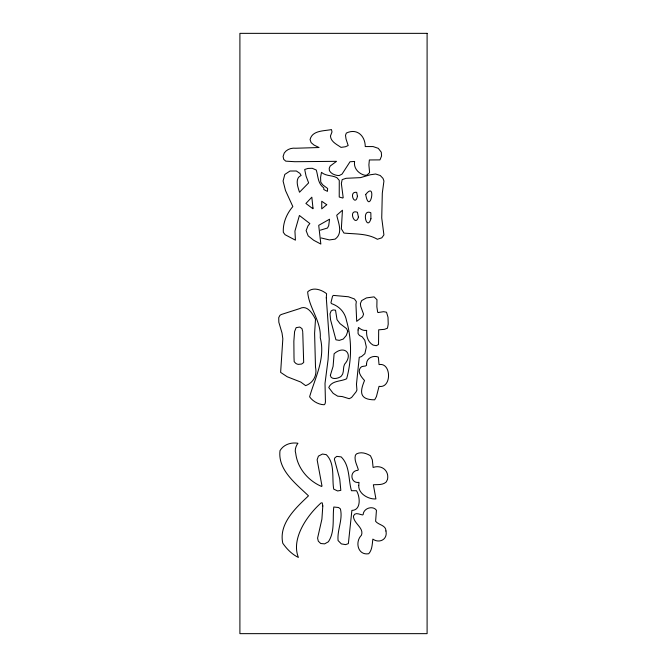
<?xml version="1.0" encoding="UTF-8"?>
<svg xmlns="http://www.w3.org/2000/svg" width="667" height="667" viewBox="0 0 667 667"><rect width="100%" height="100%" fill="white"/><g stroke="black" fill="none" stroke-linecap="round" stroke-linejoin="round"><path stroke-width="1" d="M320.335 230.173L327.472 228.031L328.698 225.654L329.556 219.21L318.709 225.346L320.844 244.064L313.707 240.278L308.171 235.885L306.111 230.615L307.971 225.905L309.847 223.553L299.416 215.483L294.931 231.099L295.423 240.162L285.067 234.701L283.317 232.316C282.8 222.82 286.718 213.682 292.838 206.57L285.501 190.545L283.075 181.024L284.817 174.429L290.003 171.027L296.356 170.994L299.867 173.353L301.117 175.446C294.514 178.372 297.874 187.052 299.508 192.238L308.629 182.9L306.07 176.113L304.694 169.468L308.004 168.434L312.248 168.292L316.275 170.043C318.242 176.505 317.709 183.433 323.795 187.877L323.787 189.545L327.439 191.354L327.63 188.494L322.695 184.817L320.744 182.091L320.594 177.372L321.469 172.336C325.846 176.296 331.958 175.029 336.96 177.73L339.27 180.365L339.228 197.015L342.73 198.041L343.197 197.724L341.362 183.55L342.171 179.598L346.123 178.297L360.447 177.639L370.268 174.787L375.621 174.004L380.24 175.513L382.975 178.339L383.934 181.032L382.308 193.113L381.732 217.934L383.909 234.901L381.824 237.811L377.372 239.27C367.284 233.308 355.194 234.192 343.955 233.058L341.346 228.781L342.454 210.205L336.735 215.233C338.369 222.936 343.272 233.275 335.101 239.136L329.423 239.928L321.152 237.961M302.76 331.657L301.951 328.589L299.716 327.047L296.14 327.655L294.597 331.516L293.855 341.246L294.005 357.354L294.172 361.656L295.631 363.24A5.745 5.745 0 0 0 298.399 364.365L301.659 364.032L303.685 362.506L302.76 332.424M315.499 319.318L314.599 333.242L315.499 367.133C317.3 375.129 313.532 382.733 305.653 385.643L300.767 382.058L287.202 376.755L280.632 372.386L282.833 338.786L282.033 333.05L278.823 322.203L278.739 317.617L279.948 315.316L281.241 314.524L299.691 308.604C307.162 304.452 312.648 313.657 315.499 319.318M358.087 329.973L358.071 333.583L359.488 335.476L362.173 336.802L364.816 340.237L366.341 347.057L364.882 353.66L361.464 356.603L359.238 357.32L356.47 384.25L356.928 390.02L356.128 391.779L351.592 397.482L349.2 398.716L342.238 396.557L337.694 396.181L333.183 393.363L328.739 387.527C331.858 380.373 340.704 381.699 346.623 378.781C351.809 360.088 351.893 339.453 346.523 320.76C345.072 312.423 339.403 306.295 331.524 303.627L330.94 302.76L332.533 296.206L333.375 295.398L348.424 296.765L354.419 298.966L356.353 301.601L355.945 304.452L356.703 321.361L362.556 316.817L363.565 314.174L360.73 306.411L360.38 303.568L361.656 300.6L366.441 297.916L374.054 296.865L376.972 299.683L376.855 306.753L377.647 312.098L377.981 312.548L383.575 311.689L386.518 312.214L388.011 317.242L388.219 324.179L387.469 328.181L384.525 329.331L378.681 329.815L378.531 344.497L376.296 345.714L373.053 345.056C367.901 342.096 366.075 335.985 366.675 330.373C363.54 330.882 360.747 329.498 358.479 327.439L358.087 329.973M322.803 505.97L321.894 519.184L317.584 538.136L318.301 541.162L320.727 543.505L324.621 543.863L328.372 541.779C335.117 531.666 332.399 518.534 333.792 507.012L338.553 507.504L340.412 508.913C343.021 519.793 337.052 529.856 338.077 540.562L341.354 543.897L345.656 544.622L348.366 543.605L351.893 510.397C361.364 510.305 360.105 496.481 356.503 490.729L351.451 490.72C348.199 479.515 350.083 465.633 341.171 456.903L336.76 456.37L334.826 457.912L334.375 459.229L339.728 478.923L340.82 490.353L337.66 490.962L333.7 489.119C331.766 477.797 335.226 463.457 326.288 454.661L322.486 454.035L318.417 456.128L317.125 459.788L322.003 486.068L321.644 486.468C308.246 480.799 297.499 468.251 295.731 453.385C294.314 449.908 296.281 445.339 297.941 443.255C291.029 442.154 283.767 444.389 280.007 450.634C277.622 470.018 296.031 483.767 308.479 495.848C295.606 508.054 278.556 523.703 282.783 543.255C286.802 549.016 291.996 554.36 298.391 557.429C290.787 538.544 307.462 514.941 321.152 502.876L322.278 502.918L322.803 505.97M385.951 530.982C387.861 539.728 379.056 543.638 372.845 539.111C372.219 544.055 372.244 549.891 368.734 553.718C357.904 555.661 354.661 541.963 361.456 535.201C364.232 527.697 353.368 523.453 353.452 516.041C354.961 511.664 359.58 514.515 362.556 514.941L363.14 514.582C363.398 508.396 372.736 505.127 376.455 510.255L375.613 521.302C378.664 525.171 385.985 525.062 385.951 530.982M354.602 161.447C353.368 168.326 358.738 173.92 365.116 175.321L367.05 175.012L369.601 172.628L368.893 164.916L369.368 159.955L379.965 159.888L381.574 156.003L381.282 152.201L378.289 148.341L373.086 146.565L365.258 146.557C365.191 135.885 356.995 127.914 346.34 133.075L345.506 135.301L346.023 138.986L348.174 145.539L345.448 146.748L341.029 147.382C336.86 144.431 330.865 141.879 330.44 136.051L331.999 131.924L331.466 129.581C323.954 131.107 312.281 130.24 310.063 139.603L311.13 142.63L313.932 145.006L319.034 147.524L295.848 148.232C291.454 147.715 286.827 149.241 284.25 152.993L283.091 156.462L283.725 159.355L285.776 161.156L294.856 161.706L336.535 161.331L330.198 166.041L329.223 168.276L329.398 170.644C331.282 174.07 335.451 175.504 339.17 175.588L342.046 174.087L350.025 161.756L354.602 161.447M366.542 363.682C367.851 367.6 362.073 365.032 360.522 367.617C356.97 371.911 361.564 377.247 364.532 380.515C359.605 392.163 359.571 399.783 374.687 399.816L376.438 396.548L379.039 386.343C391.854 388.653 391.546 362.189 379.039 364.599L378.339 357.087C373.412 355.061 366.758 357.854 366.542 363.682M326.288 297.79L329.24 339.019L328.097 359.521L325.012 383.4L325.438 401.943L325.079 403.785L324.17 404.752C318.626 404.627 312.756 401.342 309.605 396.823C315.099 377.647 325.654 358.479 320.252 337.794C321.386 321.077 308.779 307.729 307.662 291.871C312.956 286.652 321.419 289.661 326.588 293.697L326.288 297.79M330.357 375.338C330.84 380.273 338.819 378.589 341.354 376.088C344.447 372.878 342.671 367.851 344.572 364.24C353.693 354.085 344.556 344.514 334.109 353.768L333.1 366.333L330.357 375.338M358.738 485.476C358.254 493.88 368.859 499.591 375.921 498.916L373.362 484.776C377.739 484.425 382.758 485.276 386.276 481.933L387.544 479.29C389.27 470.335 381.249 464.507 373.103 467.467L372.319 459.821L370.468 455.778C366.433 453.285 361.089 451.576 356.587 453.852L355.403 455.169C353.985 460.18 357.012 465.016 358.329 469.651L357.887 470.285C349.024 470.86 350.55 483.842 359.004 482.374L358.738 485.476M370.927 218.768C366.825 232.116 360.872 208.279 370.844 212.756L370.927 218.768M357.42 196.256C355.261 207.479 347.949 190.97 356.703 192.363L357.42 196.256M312.973 208.062L312.931 208.771L305.903 203.468L311.831 197.182L312.973 208.062M365.699 194.472C369.568 216.492 377.239 180.023 365.699 194.472M358.446 217.184C354.986 227.889 347.574 208.679 357.42 212.273L358.446 217.184M347.757 331.282L346.306 335.434L343.272 339.044L339.336 340.378L335.935 339.811L330.54 319.71L330.007 313.832L331.149 310.905L333.091 309.913L335.518 310.197L337.027 319.685L339.945 323.587L346.565 328.631L347.757 331.282M326.738 204.711L321.744 208.863L321.744 201.251L326.738 204.711M427.097 33.35L239.903 33.35L239.903 633.65L427.097 633.65L427.097 33.35"/></g></svg>
